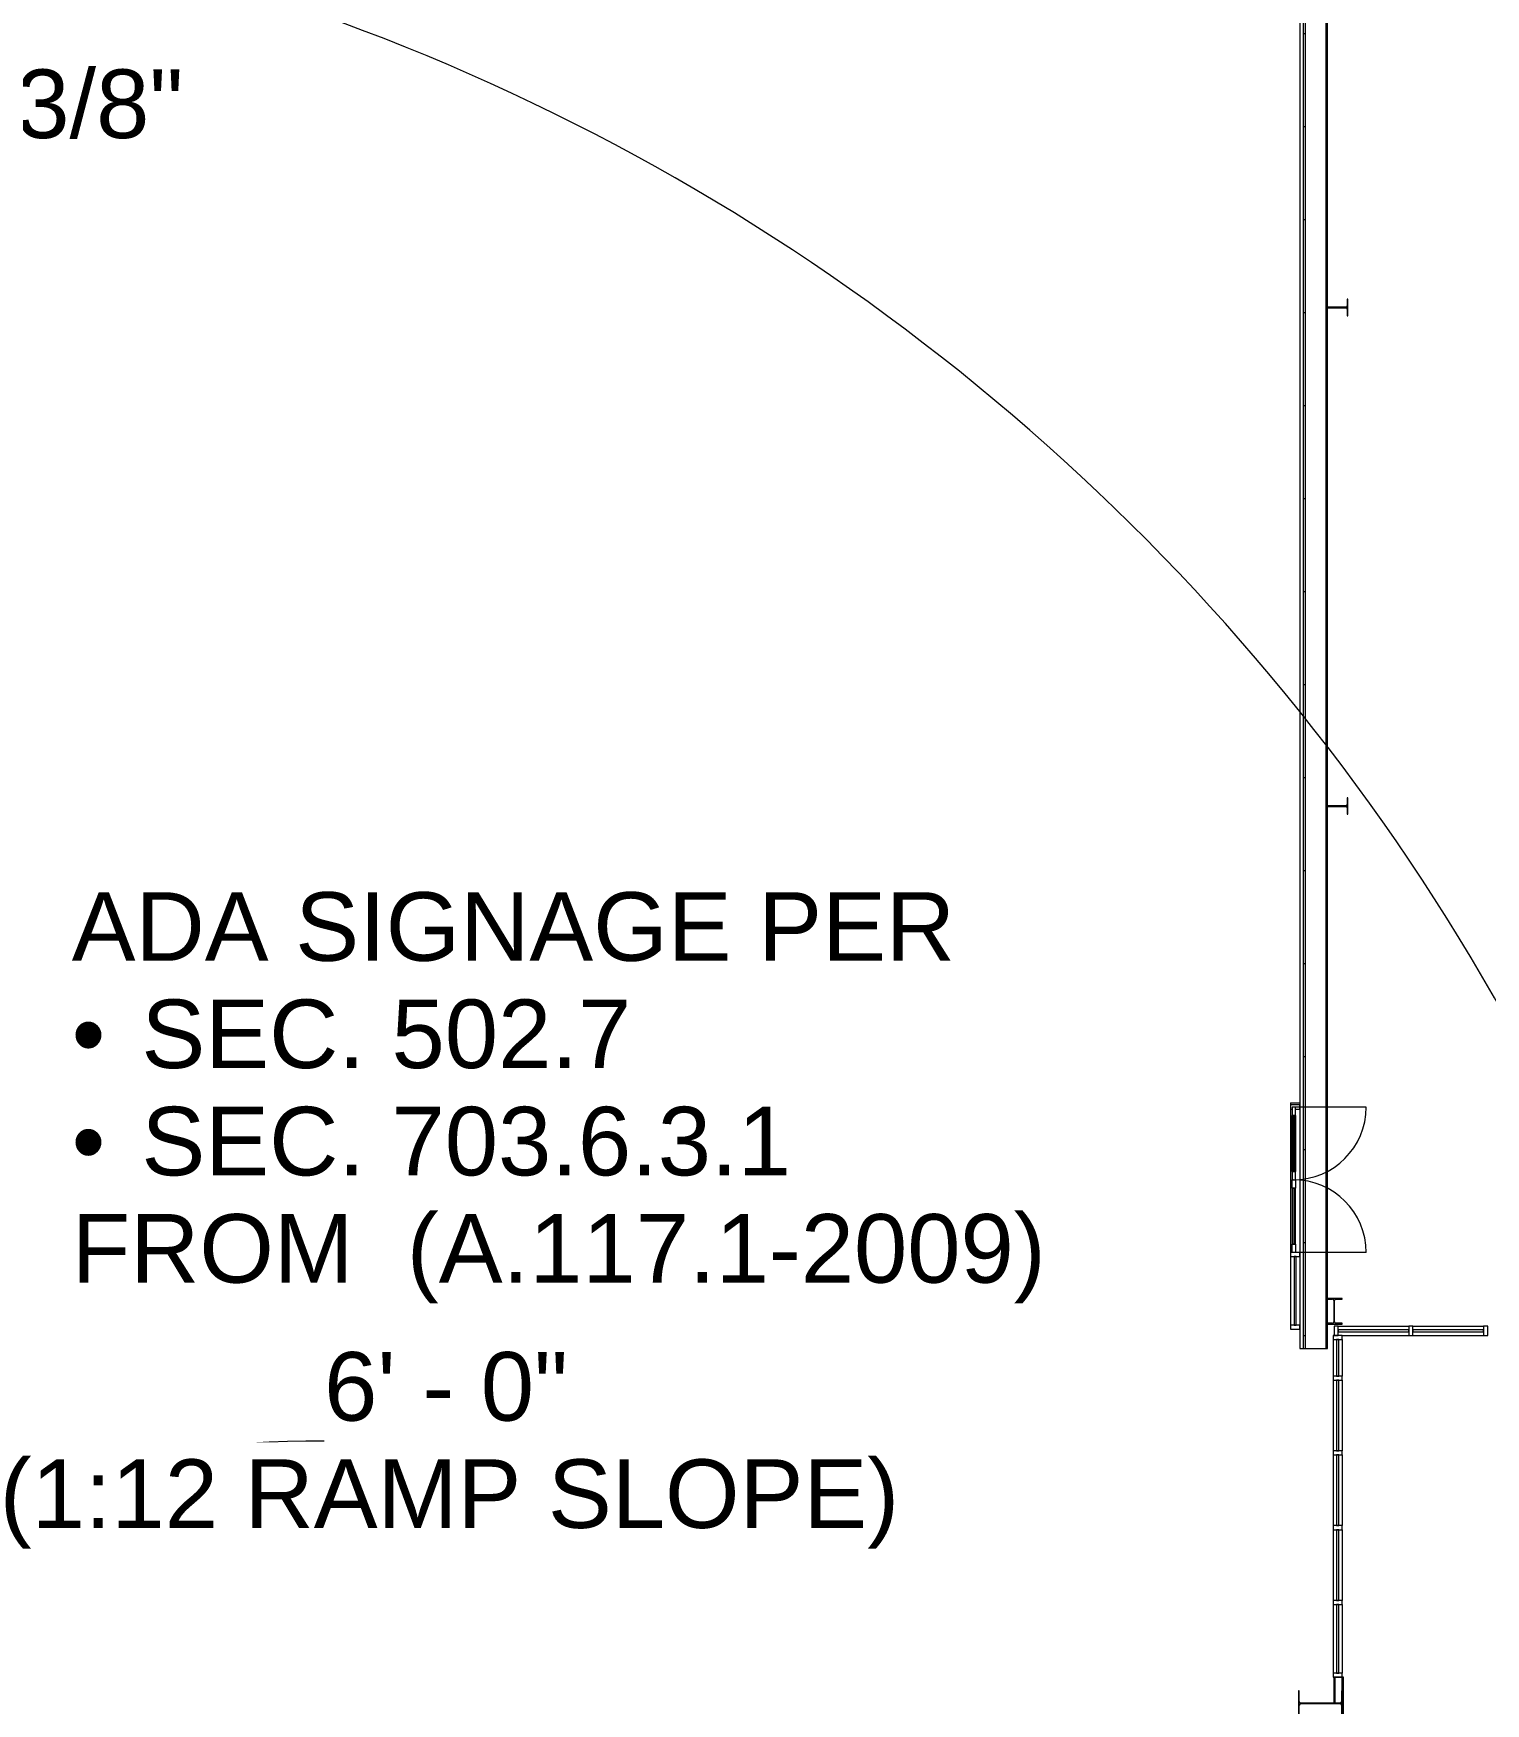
# Model space of a CAD drawing. Header units: inches. Extents: x 1 to 127281, y -26064 to 104775.
# Drawn here: x 22166 to 22869, y -22543 to -21735 of the extents above; entities that cross this region are included whole.
import ezdxf

# ---------------------------------------------------------------- set-up
doc = ezdxf.new("R2010")
doc.units = ezdxf.units.IN
doc.header["$MEASUREMENT"] = 0
for name, color, linetype, lineweight in [('A-ANNO-DIMS', 211, 'Continuous', 9), ('A-ANNO-DIMS-360', 211, 'Continuous', 9), ('A-DOOR', 31, 'Continuous', 9), ('A-GLAZ-CURT', 52, 'Continuous', 9), ('A-GLAZ-CWMG', 51, 'Continuous', 9), ('A-WALL', 113, 'Continuous', 9), ('A-WALL-PATT', 111, 'Continuous', 15), ('G-ANNO-TEXT', 231, 'Continuous', 9), ('I-WALL', 2, 'Continuous', 9), ('L-SITE-WALL', 31, 'Continuous', 9), ('S-COLS', 52, 'Continuous', 9)]:
    doc.layers.add(name, color=color, linetype=linetype, lineweight=lineweight)
doc.styles.add('Arial_1', font='arial.ttf', dxfattribs={"height": 33.194237})
doc.dimstyles.new('Linear_-_3_32__Arial', dxfattribs={"dimscale": 12, "dimtxt": 33.75, "dimasz": 3.75, "dimexe": 2.8125, "dimexo": 1.875, "dimgap": 1.875, "dimtad": 1, "dimdec": 4, "dimrnd": 0.0625, "dimzin": 1, "dimdsep": 46, "dimlunit": 4, "dimtxsty": 'Arial_1', "dimblk1": 'OBLIQUE', "dimblk2": 'OBLIQUE', "dimsah": 1, "dimcen": 0.09, "dimdle": 2.8125, "dimazin": 0, "dimtfac": 1, "dimtdec": 4, "dimtix": 1, "dimtmove": 1, "dimatfit": 3, "dimfxl": 1, "dimtvp": 1, "dimtfill": 1, "dimfrac": 2, "dimtolj": 1, "dimtzin": 0, "dimarcsym": 2})

# ---------------------------------------------------------------- blocks, each defined once
blk = doc.blocks.new('System Panel - Glazed-809284-Site Plan - Phase 1')
at = {"layer": 'A-GLAZ-CURT'}
for p, q in [((17.09375, 1.25), (-17.09375, 1.25)), ((-17.09375, 1.25), (-17.09375, 0.25)), ((-17.09375, 0.25), (-17.09375, 1.25)), ((17.09375, 1.25), (-17.09375, 1.25)), ((-17.09375, 0.25), (17.09375, 0.25)), ((-17.09375, 0.25), (17.09375, 0.25)), ((17.09375, 0.25), (17.09375, 1.25)), ((17.09375, 1.25), (17.09375, 0.25))]:
    blk.add_line(p, q, dxfattribs=at)
blk = doc.blocks.new('Rectangular Mullion - Rectangular Mullion 1-769167-Site Plan - Phase 1')
at = {"layer": 'A-GLAZ-CWMG'}
for p, q in [((24498.2, -22360.55), (24532.39, -22360.55)), ((24498.2, -22365.05), (24532.39, -22365.05))]:
    blk.add_line(p, q, dxfattribs=at)
blk = doc.blocks.new('Rectangular Mullion - Rectangular Mullion 1-1060760-Site Plan - Phase 1')
at = {"layer": 'A-GLAZ-CWMG'}
for p, q in [((22797.39, -22360.55), (22831.58, -22360.55)), ((22799.39, -22365.05), (22831.58, -22365.05))]:
    blk.add_line(p, q, dxfattribs=at)
blk = doc.blocks.new('Rectangular Mullion - Rectangular Mullion 1-809282-Site Plan - Phase 1')
at = {"layer": 'A-GLAZ-CWMG'}
for p, q in [((-1, 1.5), (1, 1.5)), ((-1, -3), (-1, 1.5)), ((1, 1.5), (1, -3)), ((1, -3), (-1, -3))]:
    blk.add_line(p, q, dxfattribs=at)
blk = doc.blocks.new('W-Wide Flange-Column - B3_C-1008654-Site Plan - Phase 1')
at = {"layer": 'S-COLS'}
h = blk.add_hatch(dxfattribs=at)
h.set_pattern_fill('FP_11', color=256, style=0, pattern_type=2)
h.set_pattern_definition([(135, (-22543.053, -22788.765), (-35.63818, -35.63818), []), (135, (-22597.053, -22788.765), (-35.63818, -35.63818), [])])
h.paths.add_polyline_path([(6, 10.19), (6, 10.62), (-6, 10.62), (-6, 10.19), (-0.84, 10.19), (-0.35, 9.99), (-0.14, 9.5), (-0.14, -9.5), (-0.35, -9.99), (-0.84, -10.19), (-6, -10.19), (-6, -10.62), (6, -10.62), (6, -10.19), (0.84, -10.19), (0.35, -9.99), (0.14, -9.5), (0.14, 9.5), (0.55, 10.07), (0.84, 10.19)], flags=0)
at = {"layer": 'S-COLS', "lineweight": 13}
for p, q in [((6, 10.62), (-6, 10.62)), ((-6, 10.62), (-6, 10.19)), ((-6, 10.19), (-0.84, 10.19)), ((-0.14, 9.5), (-0.14, -9.5)), ((0.14, -9.5), (0.14, 9.5)), ((0.84, 10.19), (6, 10.19)), ((6, 10.19), (6, 10.62)), ((-0.84, -10.19), (-6, -10.19)), ((-6, -10.19), (-6, -10.62)), ((-6, -10.62), (6, -10.62)), ((6, -10.19), (0.84, -10.19)), ((6, -10.62), (6, -10.19))]:
    blk.add_line(p, q, dxfattribs=at)
for centre, start, end in [((-0.84, 9.5), 0, 90), ((0.84, 9.5), 90, 180), ((-0.84, -9.5), 270, 0), ((0.84, -9.5), 180, 270)]:
    blk.add_arc(centre, 0.691, start, end, dxfattribs=at)
blk = doc.blocks.new('System Panel - Glazed-769203-Site Plan - Phase 1')
at = {"layer": 'A-GLAZ-CURT'}
for p, q in [((16.59375, -0.25), (-16.59375, -0.25)), ((-16.59375, -0.25), (-16.59375, -1.25)), ((-16.59375, -1.25), (-16.59375, -0.25)), ((16.59375, -0.25), (-16.59375, -0.25)), ((-16.59375, -1.25), (16.59375, -1.25)), ((-16.59375, -1.25), (16.59375, -1.25)), ((16.59375, -1.25), (16.59375, -0.25)), ((16.59375, -0.25), (16.59375, -1.25))]:
    blk.add_line(p, q, dxfattribs=at)
blk = doc.blocks.new('System Panel - Glazed-769204-Site Plan - Phase 1')
at = {"layer": 'A-GLAZ-CURT'}
for p, q in [((17.09375, -0.25), (-17.09375, -0.25)), ((-17.09375, -0.25), (-17.09375, -1.25)), ((-17.09375, -1.25), (-17.09375, -0.25)), ((17.09375, -0.25), (-17.09375, -0.25)), ((-17.09375, -1.25), (17.09375, -1.25)), ((-17.09375, -1.25), (17.09375, -1.25)), ((17.09375, -1.25), (17.09375, -0.25)), ((17.09375, -0.25), (17.09375, -1.25))]:
    blk.add_line(p, q, dxfattribs=at)
blk = doc.blocks.new('System Panel - Glazed-1060807-Site Plan - Phase 1')
at = {"layer": 'A-GLAZ-CURT'}
for p, q in [((8.81, -0.25), (-8.81, -0.25)), ((-8.81, -0.25), (-8.81, -1.25)), ((-8.81, -1.25), (-8.81, -0.25)), ((8.81, -0.25), (-8.81, -0.25)), ((-8.81, -1.25), (8.81, -1.25)), ((-8.81, -1.25), (8.81, -1.25)), ((8.81, -1.25), (8.81, -0.25)), ((8.81, -0.25), (8.81, -1.25))]:
    blk.add_line(p, q, dxfattribs=at)
blk = doc.blocks.new('Rectangular Mullion - Rectangular Mullion 1-769210-Site Plan - Phase 1')
at = {"layer": 'A-GLAZ-CWMG'}
for p, q in [((22794.89, -22495.23), (22794.89, -22528.42)), ((22799.39, -22495.23), (22799.39, -22528.42))]:
    blk.add_line(p, q, dxfattribs=at)
blk = doc.blocks.new('Rectangular Mullion - Rectangular Mullion 1-769211-Site Plan - Phase 1')
at = {"layer": 'A-GLAZ-CWMG'}
for p, q in [((22794.89, -22459.04), (22794.89, -22493.23)), ((22799.39, -22459.04), (22799.39, -22493.23))]:
    blk.add_line(p, q, dxfattribs=at)
blk = doc.blocks.new('Rectangular Mullion - Rectangular Mullion 1-1060806-Site Plan - Phase 1')
at = {"layer": 'A-GLAZ-CWMG'}
for p, q in [((22794.89, -22367.05), (22794.89, -22384.67)), ((22799.39, -22367.05), (22799.39, -22384.67))]:
    blk.add_line(p, q, dxfattribs=at)
blk = doc.blocks.new('Rectangular Mullion - Rectangular Mullion 1-729106-Site Plan - Phase 1')
at = {"layer": 'A-GLAZ-CWMG'}
for p, q in [((-2, 3), (0, 3)), ((-2, -1.5), (-2, 3)), ((0, 3), (0, -1.5)), ((0, -1.5), (-2, -1.5))]:
    blk.add_line(p, q, dxfattribs=at)
blk = doc.blocks.new('Rectangular Mullion - Rectangular Mullion 1-729107-Site Plan - Phase 1')
at = {"layer": 'A-GLAZ-CWMG'}
for p, q in [((0, 3), (-2, 3)), ((-2, 3), (-2, -1.5)), ((0, -1.5), (0, 3)), ((-2, -1.5), (0, -1.5))]:
    blk.add_line(p, q, dxfattribs=at)
blk = doc.blocks.new('Rectangular Mullion - Rectangular Mullion 1-729102-Site Plan - Phase 1')
at = {"layer": 'A-GLAZ-CWMG'}
for p, q in [((-1, 3), (1, 3)), ((-1, -1.5), (-1, 3)), ((1, 3), (1, -1.5)), ((1, -1.5), (-1, -1.5))]:
    blk.add_line(p, q, dxfattribs=at)
blk = doc.blocks.new('Door_Single_Storefront - one-815663-Site Plan - Phase 1')
at = {"layer": 'A-DOOR'}
for p, q in [((-17.59375, -1), (-17.59375, 0.75)), ((-17.59375, 0.75), (-13.59375, 0.75)), ((-17.59375, -35.1875), (-17.59375, 0)), ((-13.59375, 0.75), (-13.59375, -1)), ((13.59375, 0.75), (-13.59375, 0.75)), ((-13.59375, -0.5), (-13.59375, 0.25)), ((-13.59375, 0.25), (13.59375, 0.25)), ((13.59375, -1), (13.59375, 0.75)), ((13.59375, 0.75), (17.59375, 0.75)), ((13.59375, 0.25), (13.59375, -0.5)), ((17.59375, 0.75), (17.59375, -1)), ((-13.59375, -1), (-17.59375, -1)), ((13.59375, -0.5), (-13.59375, -0.5)), ((-13.59375, -1), (13.59375, -1)), ((17.59375, -1), (13.59375, -1))]:
    blk.add_line(p, q, dxfattribs=at)
blk.add_arc((-17.59375, 0), 35.1875, 270, 0, dxfattribs=at)
blk = doc.blocks.new('Door_Single_Storefront - one-824383-Site Plan - Phase 1')
at = {"layer": 'A-DOOR'}
for p, q in [((-17.59375, 35.1875), (-17.59375, 0)), ((-13.59375, 1), (-17.59375, 1)), ((-17.59375, 1), (-17.59375, -0.75)), ((-13.59375, -0.75), (-13.59375, 1)), ((-13.59375, 1), (13.59375, 1)), ((13.59375, 0.5), (-13.59375, 0.5)), ((-13.59375, 0.5), (-13.59375, -0.25)), ((17.59375, 1), (13.59375, 1)), ((13.59375, 1), (13.59375, -0.75)), ((13.59375, -0.25), (13.59375, 0.5)), ((17.59375, -0.75), (17.59375, 1)), ((-17.59375, -0.75), (-13.59375, -0.75)), ((-13.59375, -0.25), (13.59375, -0.25)), ((13.59375, -0.75), (-13.59375, -0.75)), ((13.59375, -0.75), (17.59375, -0.75))]:
    blk.add_line(p, q, dxfattribs=at)
blk.add_arc((-17.59375, 0), 35.1875, 360, 90, dxfattribs=at)
blk = doc.blocks.new('Rectangular Mullion - Rectangular Mullion 1-769212-Site Plan - Phase 1')
at = {"layer": 'A-GLAZ-CWMG'}
for p, q in [((22774.28, -22289.68), (22774.28, -22324.87)), ((22778.78, -22289.68), (22778.78, -22324.87))]:
    blk.add_line(p, q, dxfattribs=at)
blk = doc.blocks.new('Rectangular Mullion - Rectangular Mullion 1-824384-Site Plan - Phase 1')
at = {"layer": 'A-GLAZ-CWMG'}
for p, q in [((22774.28, -22252.49), (22778.78, -22252.49)), ((22774.28, -22252.49), (22774.28, -22253.43)), ((22778.78, -22252.49), (22778.78, -22253.43)), ((22774.28, -22255.43), (22774.28, -22289.68)), ((22778.78, -22255.43), (22778.78, -22289.68))]:
    blk.add_line(p, q, dxfattribs=at)
blk = doc.blocks.new('Rectangular Mullion - Rectangular Mullion 1-824385-Site Plan - Phase 1')
at = {"layer": 'A-GLAZ-CWMG'}
for p, q in [((-2, 3), (0, 3)), ((-2, 1), (-2, 3)), ((0, 3), (0, -1.5)), ((-2, -1.5), (-2, -0.75)), ((0, -1.5), (-2, -1.5))]:
    blk.add_line(p, q, dxfattribs=at)
blk = doc.blocks.new('Rectangular Mullion - Rectangular Mullion 1-V30-Site Plan - Phase 1')
at = {"layer": 'A-GLAZ-CWMG'}
for p, q in [((-1, 3), (1, 3)), ((-1, -1.5), (-1, 3)), ((1, 3), (1, 1)), ((1, -1.5), (-1, -1.5)), ((1, -0.75), (1, -1.5))]:
    blk.add_line(p, q, dxfattribs=at)
blk = doc.blocks.new('DIMBLOCK10-Site Plan - Phase 1')
at = {"layer": 'A-ANNO-DIMS-360', "lineweight": 50}
for p, q in [((21983.24, -21849.01), (22005.74, -21826.51)), ((22058.64, -21849.01), (22081.14, -21826.51)), ((21983.24, -21849.01), (21960.74, -21871.51)), ((22058.64, -21849.01), (22036.14, -21871.51))]:
    blk.add_line(p, q, dxfattribs=at)
at = {"layer": 'A-ANNO-DIMS-360'}
for p, q in [((21983.24, -21839.69), (21983.24, -21882.76)), ((21983.24, -21849.01), (21983.24, -21839.69)), ((22058.64, -21839.69), (22058.64, -21882.76)), ((22058.64, -21849.01), (22058.64, -21839.69)), ((21983.24, -21849.01), (22092.39, -21849.01))]:
    blk.add_line(p, q, dxfattribs=at)
blk.add_ellipse((22042.84, -21849.01), major_axis=(0, 79.58), ratio=0.275187, start_param=0, end_param=1.570796, dxfattribs=at)
at = {"layer": 'A-ANNO-DIMS-360', "color": 0, "insert": (22042.84, -21752.33), "char_height": 33.1942, "width": 233.6538, "attachment_point": 1, "line_spacing_factor": 0.938532, "style": 'Arial_1', "bg_fill": 3, "box_fill_scale": 1.25, "bg_fill_color": 0, "bg_fill_transparency": 0}
blk.add_mtext('6\' - 3 3/8"', dxfattribs=at)
blk = doc.blocks.new('_Oblique')
at = {"color": 0, "linetype": 'ByBlock', "lineweight": -2}
blk.add_line((-0.5, -0.5), (0.5, 0.5), dxfattribs=at)
blk = doc.blocks.new('DIMBLOCK82-Site Plan - Phase 1')
at = {"layer": 'A-ANNO-DIMS-360'}
for p, q in [((21911.24, -22906.59), (21911.24, -22592.44)), ((21983.24, -22720.59), (21983.24, -22592.44)), ((21877.49, -22626.19), (22016.99, -22626.19)), ((21911.24, -22626.19), (21911.24, -22906.59)), ((21983.24, -22626.19), (21983.24, -22720.59))]:
    blk.add_line(p, q, dxfattribs=at)
at = {"layer": 'A-ANNO-DIMS-360', "lineweight": 50}
for p, q in [((21911.24, -22626.19), (21933.74, -22603.69)), ((21983.24, -22626.19), (22005.74, -22603.69)), ((21911.24, -22626.19), (21888.74, -22648.69)), ((21983.24, -22626.19), (21960.74, -22648.69))]:
    blk.add_line(p, q, dxfattribs=at)
at = {"layer": 'A-ANNO-DIMS-360'}
blk.add_ellipse((22306.42, -22626.19), major_axis=(359.18, 0), ratio=0.584844, start_param=1.570796, end_param=3.141593, dxfattribs=at)
at = {"layer": 'A-ANNO-DIMS-360', "color": 0, "insert": (22149.35, -22424.99), "char_height": 33.1942, "width": 518.4, "attachment_point": 1, "line_spacing_factor": 0.938532, "style": 'Arial_1', "bg_fill": 3, "box_fill_scale": 1.25, "bg_fill_color": 0, "bg_fill_transparency": 0}
blk.add_mtext('(1:12 RAMP SLOPE)', dxfattribs=at)
at = {"layer": 'A-ANNO-DIMS-360', "color": 0, "insert": (22306.42, -22373.06), "char_height": 33.194, "width": 141.4385, "attachment_point": 1, "line_spacing_factor": 0.938532, "style": 'Arial_1', "bg_fill": 3, "box_fill_scale": 1.25, "bg_fill_color": 0, "bg_fill_transparency": 0}
blk.add_mtext('6\' - 0"', dxfattribs=at)

msp = doc.modelspace()

# ---------------------------------------------------------------- hatches: boundary and pattern name
at = {"layer": 'A-WALL-PATT', "lineweight": 9}
h = msp.add_hatch(dxfattribs=at)
h.set_pattern_fill('FP_10', color=256, style=0, pattern_type=2)
h.set_pattern_definition([(0, (0, 0), (0, 45), []), (90, (0, 0), (-45, 3e-15), [])])
h.paths.add_polyline_path([(22781.390225, -22371.36531), (22781.390225, -21413.24031), (22780.390225, -21413.24031), (22780.390225, -22371.36531)], flags=0)
h.paths.add_polyline_path([(22781.390225, -21408.49031), (22781.390225, -21368.67781), (22780.390225, -21368.67781), (22780.390225, -21408.49031)], flags=0)
h.paths.add_polyline_path([(22780.390225, -21336.67781), (22781.390225, -21336.67781), (22781.390225, -21292.80281), (22780.390225, -21292.808115), (22780.390225, -21293.21531)], flags=0)
h.paths.add_polyline_path([(22781.390225, -21234.55281), (22781.390225, -21192.17781), (22780.390225, -21192.17781), (22780.390225, -21234.55281)], flags=0)
h.paths.add_polyline_path([(22780.390225, -21160.17781), (22781.390225, -21160.17781), (22781.390225, -21124.30281), (22780.390225, -21124.30281), (22780.390225, -21154.173853)], flags=0)
h = msp.add_hatch(dxfattribs=at)
h.set_pattern_fill('FP_8', color=256, style=0, pattern_type=2)
h.set_pattern_definition([(0, (0, 0), (115.2, 28.8), [4.752, -81.648, 4.752, -81.648, -460.8]), (0, (0, 0), (115.2, 28.8), [-172.8, 4.752, -168.048, 4.752, -81.648, -201.6]), (0, (0, 0), (115.2, 28.8), [-432, 4.752, -52.848, 4.752, -139.248]), (120, (43.2, 14.4), (-82.541532, 85.366127), [4.752, -81.648, 4.752, -81.648, -460.8]), (120, (43.2, 14.4), (-82.541532, 85.366127), [-172.8, 4.752, -168.048, 4.752, -81.648, -201.6]), (120, (43.2, 14.4), (-82.541532, 85.366127), [-432, 4.752, -52.848, 4.752, -139.248]), (240, (57.6, 72), (-32.658468, -114.166127), [4.752, -81.648, 4.752, -81.648, -460.8]), (240, (57.6, 72), (-32.658468, -114.166127), [-172.8, 4.752, -168.048, 4.752, -81.648, -201.6]), (240, (57.6, 72), (-32.658468, -114.166127), [-432, 4.752, -52.848, 4.752, -139.248])])
h.paths.add_polyline_path([(22795.265225, -22787.30281), (22795.890225, -22787.30281), (22795.890225, -22543.197342), (22795.265225, -22543.197342), (22795.265225, -22786.974942)], flags=0)
h.paths.add_polyline_path([(22795.890225, -22542.908279), (22795.890225, -22530.418748), (22795.265225, -22530.418748), (22795.295701, -22542.908279)], flags=0)
at = {"layer": 'S-COLS'}
h = msp.add_hatch(dxfattribs=at)
h.set_pattern_fill('FP_7', color=256, style=0, pattern_type=2)
h.set_pattern_definition([(45, (0, 0), (-35.63818, 35.63818), []), (45, (0, 54), (-35.63818, 35.63818), [])])
h.paths.add_polyline_path([(22801.706632, -22112.80281), (22802.140225, -22112.80281), (22802.140225, -22104.80281), (22801.706632, -22104.80281), (22801.706632, -22107.966873), (22801.504123, -22108.455771), (22801.015225, -22108.658279), (22792.140225, -22108.658279), (22792.140225, -22109.102672), (22792.515225, -22108.947342), (22801.015225, -22108.947342), (22801.504123, -22109.14985), (22801.706632, -22109.638748)], flags=0)

# ---------------------------------------------------------------- linework, layer by layer
at = {"layer": 'A-WALL'}
for p, q in [((22791.390225, -21368.67781), (22791.390225, -22371.36531)), ((22780.390225, -21413.24031), (22780.390225, -22371.36531)), ((22781.390225, -21412.61531), (22781.390225, -22371.36531)), ((22795.890225, -22542.908279), (22795.890225, -22530.418748)), ((22799.390225, -22537.05281), (22799.390225, -22530.418748))]:
    msp.add_line(p, q, dxfattribs=at)
at = {"layer": 'I-WALL', "lineweight": 15}
for p, q in [((22795.265225, -22530.418748), (22795.265225, -22542.908279)), ((22800.015225, -22530.418748), (22795.265225, -22530.418748)), ((22800.015225, -22786.55281), (22800.015225, -22530.418748))]:
    msp.add_line(p, q, dxfattribs=at)
at = {"layer": 'L-SITE-WALL', "lineweight": 15}
for p, q in [((22792.140225, -22371.36531), (22792.140225, -21368.67781)), ((22778.890225, -21413.24031), (22778.890225, -22371.36531)), ((22778.890225, -22371.36531), (22792.140225, -22371.36531))]:
    msp.add_line(p, q, dxfattribs=at)
at = {"layer": 'S-COLS', "lineweight": 13}
for p, q in [((22791.823819, -21863.55281), (22791.390225, -21863.55281)), ((22791.390225, -21863.55281), (22791.390225, -21871.55281)), ((22791.823819, -21866.716873), (22791.823819, -21863.55281)), ((22802.140225, -21863.55281), (22801.706632, -21863.55281)), ((22801.706632, -21863.55281), (22801.706632, -21866.716873)), ((22802.140225, -21871.55281), (22802.140225, -21863.55281)), ((22791.390225, -21871.55281), (22791.823819, -21871.55281)), ((22791.823819, -21871.55281), (22791.823819, -21868.388748)), ((22801.015225, -21867.408279), (22792.515225, -21867.408279)), ((22792.515225, -21867.697342), (22801.015225, -21867.697342)), ((22801.706632, -21868.388748), (22801.706632, -21871.55281)), ((22801.706632, -21871.55281), (22802.140225, -21871.55281)), ((22791.823819, -22104.80281), (22791.390225, -22104.80281)), ((22791.390225, -22104.80281), (22791.390225, -22112.80281)), ((22791.823819, -22107.966873), (22791.823819, -22104.80281)), ((22802.140225, -22104.80281), (22801.706632, -22104.80281)), ((22801.706632, -22104.80281), (22801.706632, -22107.966873)), ((22802.140225, -22112.80281), (22802.140225, -22104.80281)), ((22791.390225, -22112.80281), (22791.823819, -22112.80281)), ((22791.823819, -22112.80281), (22791.823819, -22109.638748)), ((22801.015225, -22108.658279), (22792.515225, -22108.658279)), ((22792.515225, -22108.947342), (22801.015225, -22108.947342)), ((22801.706632, -22109.638748), (22801.706632, -22112.80281)), ((22801.706632, -22112.80281), (22802.140225, -22112.80281)), ((22799.390225, -22347.05281), (22791.390225, -22347.05281)), ((22791.390225, -22347.05281), (22791.390225, -22347.486404)), ((22791.390225, -22347.486404), (22794.554288, -22347.486404)), ((22795.245694, -22348.17781), (22795.245694, -22358.42781)), ((22795.534757, -22358.42781), (22795.534757, -22348.17781)), ((22796.226163, -22347.486404), (22799.390225, -22347.486404)), ((22799.390225, -22347.486404), (22799.390225, -22347.05281)), ((22794.554288, -22359.119217), (22791.390225, -22359.119217)), ((22791.390225, -22359.119217), (22791.390225, -22359.55281)), ((22791.390225, -22359.55281), (22799.390225, -22359.55281)), ((22799.390225, -22359.119217), (22796.226163, -22359.119217)), ((22799.390225, -22359.55281), (22799.390225, -22359.119217))]:
    msp.add_line(p, q, dxfattribs=at)
for centre, start, end in [((22792.515225, -21866.716873), 180, 270), ((22792.515225, -21868.388748), 90, 180), ((22801.015225, -21866.716873), 270, 0), ((22801.015225, -21868.388748), 0, 90), ((22792.515225, -22107.966873), 180, 270), ((22792.515225, -22109.638748), 90, 180), ((22801.015225, -22107.966873), 270, 0), ((22801.015225, -22109.638748), 0, 90), ((22794.554288, -22348.17781), 0, 90), ((22796.226163, -22348.17781), 90, 180), ((22794.554288, -22358.42781), 270, 0), ((22796.226163, -22358.42781), 180, 270)]:
    msp.add_arc(centre, 0.691406, start, end, dxfattribs=at)

# ---------------------------------------------------------------- block references
at = {"layer": 'A-DOOR'}
for name, p, rotation in [('Door_Single_Storefront - one-824383-Site Plan - Phase 1', (22775.784757, -22272.08406), 269.9999999999933), ('Door_Single_Storefront - one-815663-Site Plan - Phase 1', (22775.784757, -22307.27156), 89.99999999999329)]:
    msp.add_blockref(name, p, dxfattribs=dict(at, rotation=rotation))
at = {"layer": 'A-GLAZ-CURT'}
for name, p, rotation in [('System Panel - Glazed-769203-Site Plan - Phase 1', (22775.784757, -22343.45906), 89.99999999999329), ('System Panel - Glazed-809284-Site Plan - Phase 1', (22814.483975, -22362.05281), 180), ('System Panel - Glazed-809284-Site Plan - Phase 1', (22850.671475, -22362.05281), 180), ('System Panel - Glazed-1060807-Site Plan - Phase 1', (22796.390225, -22375.860779), 89.99999999999329), ('System Panel - Glazed-769204-Site Plan - Phase 1', (22796.390225, -22403.762498), 89.99999999999329), ('System Panel - Glazed-769204-Site Plan - Phase 1', (22796.390225, -22439.949998), 89.99999999999329), ('System Panel - Glazed-769204-Site Plan - Phase 1', (22796.390225, -22476.137498), 89.99999999999329), ('System Panel - Glazed-769203-Site Plan - Phase 1', (22796.390225, -22511.824998), 89.99999999999329)]:
    msp.add_blockref(name, p, dxfattribs=dict(at, rotation=rotation))
at = {"layer": 'A-GLAZ-CWMG'}
for name, p in [('Rectangular Mullion - Rectangular Mullion 1-824384-Site Plan - Phase 1', (0, 0)), ('Rectangular Mullion - Rectangular Mullion 1-769212-Site Plan - Phase 1', (0, 0)), ('Rectangular Mullion - Rectangular Mullion 1-769210-Site Plan - Phase 1', (-20.605469, 168.365937)), ('Rectangular Mullion - Rectangular Mullion 1-1060760-Site Plan - Phase 1', (0, 0)), ('Rectangular Mullion - Rectangular Mullion 1-769167-Site Plan - Phase 1', (-1664.625, 0)), ('Rectangular Mullion - Rectangular Mullion 1-1060806-Site Plan - Phase 1', (0, 0)), ('Rectangular Mullion - Rectangular Mullion 1-769211-Site Plan - Phase 1', (0, 72.375)), ('Rectangular Mullion - Rectangular Mullion 1-769211-Site Plan - Phase 1', (0, 36.1875)), ('Rectangular Mullion - Rectangular Mullion 1-769211-Site Plan - Phase 1', (0, 0)), ('Rectangular Mullion - Rectangular Mullion 1-769210-Site Plan - Phase 1', (0, 0))]:
    msp.add_blockref(name, p, dxfattribs=at)
at = {"layer": 'A-GLAZ-CWMG', "extrusion": (0, 0, -1), "rotation": 90.00000000000672}
for name, p in [('Rectangular Mullion - Rectangular Mullion 1-824385-Site Plan - Phase 1', (-22775.784757, -22253.42781)), ('Rectangular Mullion - Rectangular Mullion 1-V30-Site Plan - Phase 1', (-22775.784757, -22325.86531)), ('Rectangular Mullion - Rectangular Mullion 1-729106-Site Plan - Phase 1', (-22796.390225, -22365.05281)), ('Rectangular Mullion - Rectangular Mullion 1-729102-Site Plan - Phase 1', (-22796.390225, -22385.668748)), ('Rectangular Mullion - Rectangular Mullion 1-729102-Site Plan - Phase 1', (-22796.390225, -22421.856248)), ('Rectangular Mullion - Rectangular Mullion 1-729102-Site Plan - Phase 1', (-22796.390225, -22458.043748)), ('Rectangular Mullion - Rectangular Mullion 1-729102-Site Plan - Phase 1', (-22796.390225, -22494.231248))]:
    msp.add_blockref(name, p, dxfattribs=at)
at = {"layer": 'A-GLAZ-CWMG', "rotation": 269.9999999999933}
for p in [(22775.784757, -22362.05281), (22796.390225, -22530.418748)]:
    msp.add_blockref('Rectangular Mullion - Rectangular Mullion 1-729107-Site Plan - Phase 1', p, dxfattribs=at)
at = {"layer": 'A-GLAZ-CWMG', "extrusion": (0, 0, -1)}
for p in [(-22796.390225, -22362.05281), (-22832.577725, -22362.05281), (-22868.765225, -22362.05281)]:
    msp.add_blockref('Rectangular Mullion - Rectangular Mullion 1-809282-Site Plan - Phase 1', p, dxfattribs=at)
at = {"layer": 'S-COLS', "rotation": 269.9999999999997}
msp.add_blockref('W-Wide Flange-Column - B3_C-1008654-Site Plan - Phase 1', (22788.765225, -22543.05281), dxfattribs=at)

# ---------------------------------------------------------------- texts
at = {"layer": 'G-ANNO-TEXT', "color": 145, "insert": (22184.20767, -22150.512467), "char_height": 33.19423653, "width": 501.28403961, "attachment_point": 1, "line_spacing_factor": 0.938532, "style": 'Arial_1', "bg_fill": 3, "box_fill_scale": 1.25, "bg_fill_color": 0, "bg_fill_transparency": 0}
msp.add_mtext('ADA SIGNAGE PER', dxfattribs=at)

# ---------------------------------------------------------------- dimensions: what is measured, and where the dimension line sits
at = {"layer": 'A-ANNO-DIMS'}
dim = msp.add_linear_dim(base=(22058.640225, -21849.007871), p1=(21983.235225, -21817.188065), p2=(22058.640225, -21817.188065), dimstyle='Linear_-_3_32__Arial', override={"dimpost": '<>', "dimfxl": 75.405}, dxfattribs=at)
dim.commit()
dim.dimension.update_dxf_attribs({"geometry": 'DIMBLOCK10-Site Plan - Phase 1', "text_midpoint": (22159.663933, -21774.459558), "dimtype": 160})
dim = msp.add_linear_dim(base=(21983.235225, -22626.187818), p1=(21911.235225, -22929.085554), p2=(21983.235225, -22743.087163), text='<>\\X(1:12 RAMP SLOPE)', dimstyle='Linear_-_3_32__Arial', override={"dimpost": '<>', "dimfxl": 199.447741}, dxfattribs=at)
dim.commit()
dim.dimension.update_dxf_attribs({"geometry": 'DIMBLOCK82-Site Plan - Phase 1', "text_midpoint": (22306.41832, -22417.321032), "dimtype": 160})

# ---------------------------------------------------------------- next in the draw order: texts
at = {"layer": 'G-ANNO-TEXT', "color": 145, "insert": (22184.20767, -22202.435544), "char_height": 33.194237, "width": 18.9973169, "attachment_point": 1, "line_spacing_factor": 0.938532, "style": 'Arial_1', "bg_fill": 3, "box_fill_scale": 1.25, "bg_fill_color": 0, "bg_fill_transparency": 0}
msp.add_mtext('•', dxfattribs=at)

# ---------------------------------------------------------------- next in the draw order: texts
at = {"layer": 'G-ANNO-TEXT', "color": 145, "insert": (22217.95767, -22202.435544), "char_height": 33.1942365, "width": 277.60595348, "attachment_point": 1, "line_spacing_factor": 0.938532, "style": 'Arial_1', "bg_fill": 3, "box_fill_scale": 1.25, "bg_fill_color": 0, "bg_fill_transparency": 0}
msp.add_mtext('SEC. 502.7', dxfattribs=at)

# ---------------------------------------------------------------- next in the draw order: texts
at = {"layer": 'G-ANNO-TEXT', "color": 145, "insert": (22184.20767, -22254.358621), "char_height": 33.194237, "width": 18.9973169, "attachment_point": 1, "line_spacing_factor": 0.938532, "style": 'Arial_1', "bg_fill": 3, "box_fill_scale": 1.25, "bg_fill_color": 0, "bg_fill_transparency": 0}
msp.add_mtext('•', dxfattribs=at)

# ---------------------------------------------------------------- next in the draw order: texts
at = {"layer": 'G-ANNO-TEXT', "color": 145, "insert": (22217.95767, -22254.358621), "char_height": 33.19423653, "width": 368.30282128, "attachment_point": 1, "line_spacing_factor": 0.938532, "style": 'Arial_1', "bg_fill": 3, "box_fill_scale": 1.25, "bg_fill_color": 0, "bg_fill_transparency": 0}
msp.add_mtext('SEC. 703.6.3.1', dxfattribs=at)

# ---------------------------------------------------------------- next in the draw order: texts
at = {"layer": 'G-ANNO-TEXT', "color": 145, "insert": (22184.20767, -22306.281698), "char_height": 33.19423653, "width": 552.14782358, "attachment_point": 1, "line_spacing_factor": 0.938532, "style": 'Arial_1', "bg_fill": 3, "box_fill_scale": 1.25, "bg_fill_color": 0, "bg_fill_transparency": 0}
msp.add_mtext('FROM  (A.117.1-2009)', dxfattribs=at)

# ---------------------------------------------------------------- next in the draw order: linework, layer by layer
at = {"layer": 'G-ANNO-TEXT', "color": 145}
msp.add_arc((21948.589335, -22728.832382), 1064.128, 11.784896621, 89.612635232, dxfattribs=at)

doc.saveas('drawing.dxf')
